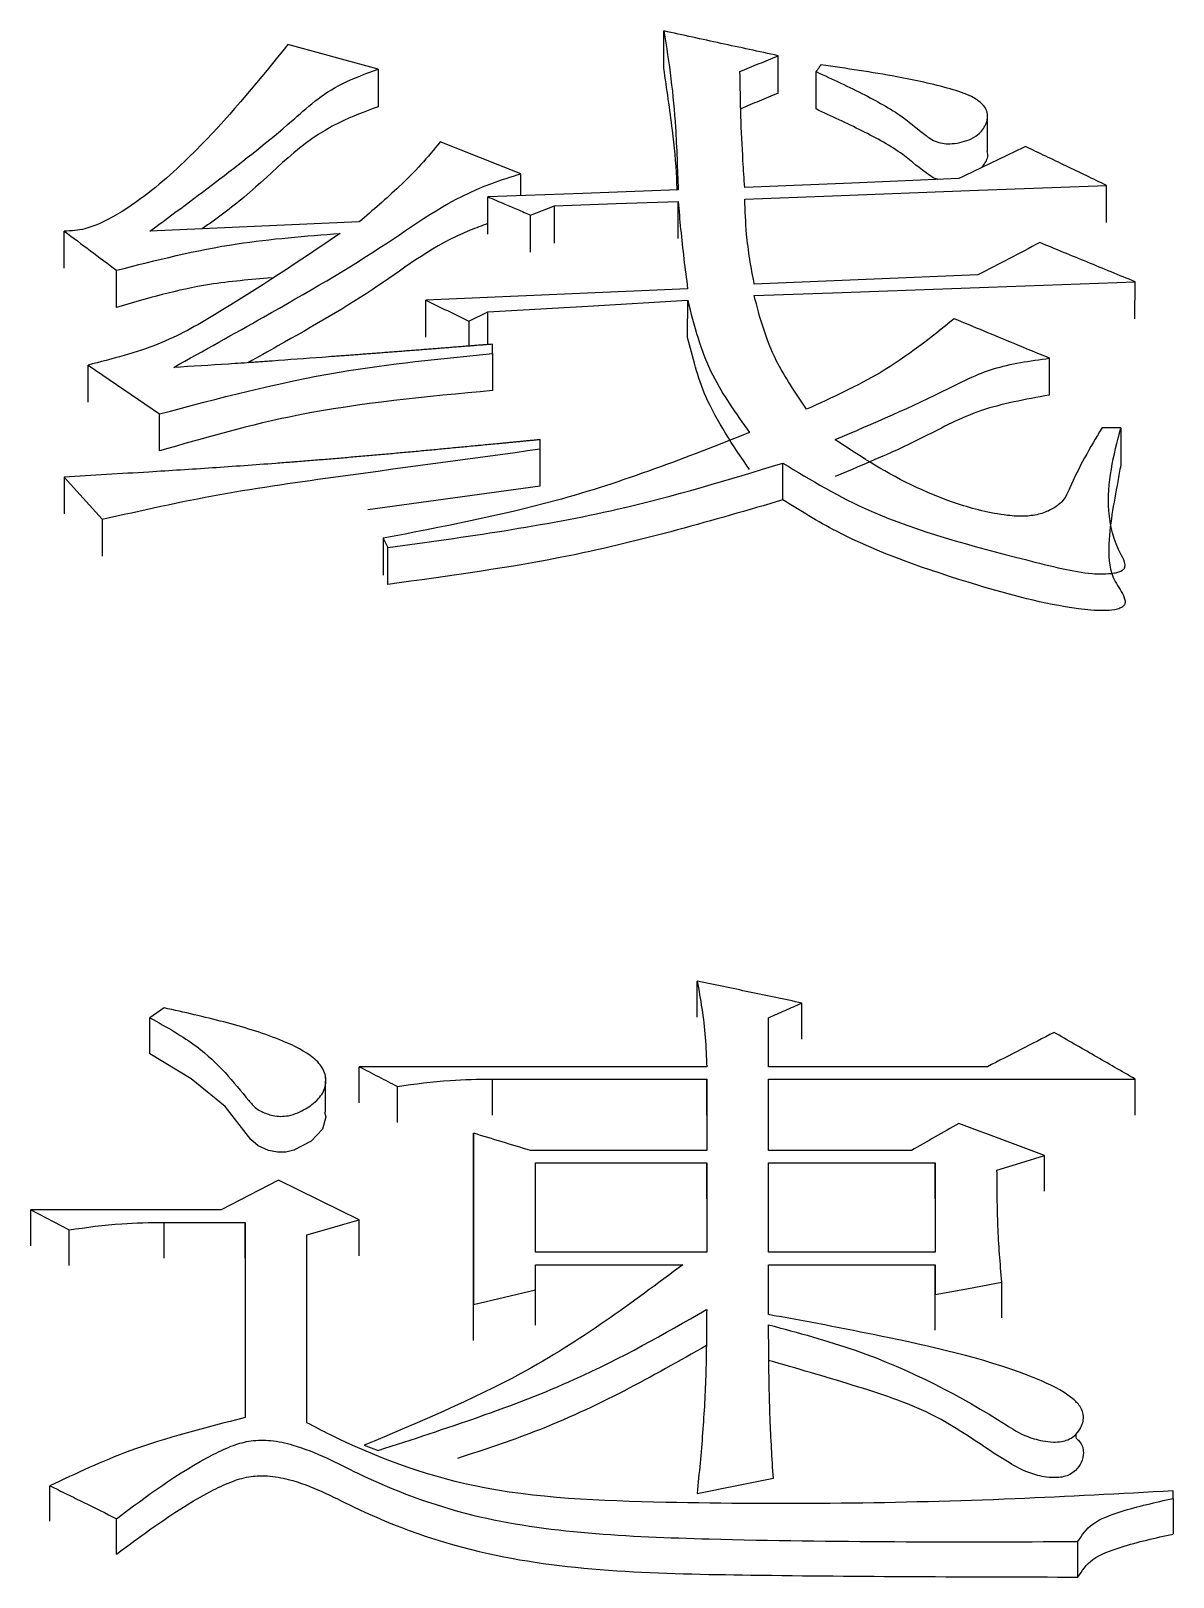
# Model space of a CAD drawing. Header units: millimetres. Extents: x 1953 to 4389, y 564 to 2287.
# Drawn here: x 2469.816 to 2472.412, y 2094.095 to 2097.611 of the extents above; entities that cross this region are included whole.
import ezdxf

# ---------------------------------------------------------------- set-up
doc = ezdxf.new("R2010")
doc.units = ezdxf.units.MM

msp = doc.modelspace()

# ---------------------------------------------------------------- linework, layer by layer
at = {"color": 7, "linetype": 'Continuous', "lineweight": 25}
for p, q in [((2471.2542, 2097.5255), (2471.2542, 2097.6106)), ((2470.6047, 2097.5235), (2470.3997, 2097.5799)), ((2471.5138, 2097.4691), (2471.5138, 2097.5542)), ((2470.6047, 2097.5235), (2470.6047, 2097.4384)), ((2471.6004, 2097.4331), (2471.6004, 2097.5181)), ((2471.9901, 2097.3366), (2471.9901, 2097.422)), ((2470.9293, 2097.2857), (2470.7458, 2097.3581)), ((2470.9293, 2097.2362), (2470.9293, 2097.2857)), ((2472.2602, 2097.1748), (2472.2602, 2097.2595)), ((2470.854, 2097.1488), (2470.854, 2097.2335)), ((2471.2867, 2097.1384), (2471.2867, 2097.2231)), ((2470.9514, 2097.1072), (2470.9514, 2097.1918)), ((2471.0054, 2097.128), (2471.0054, 2097.2127)), ((2469.8913, 2097.0708), (2469.8913, 2097.1553)), ((2470.5619, 2097.1762), (2470.0862, 2097.1553)), ((2470.0103, 2096.9819), (2470.0103, 2097.0664)), ((2472.3251, 2096.9558), (2472.3252, 2097.0402)), ((2470.7134, 2096.9139), (2470.7134, 2096.9982)), ((2471.3083, 2096.9139), (2471.3084, 2096.9982)), ((2470.8107, 2096.9509), (2470.854, 2096.9719)), ((2470.8107, 2096.9509), (2470.8107, 2096.8939)), ((2470.854, 2096.8974), (2470.854, 2096.9719)), ((2470.8648, 2096.8771), (2470.8648, 2096.8982)), ((2470.8648, 2096.8771), (2470.8648, 2096.7929)), ((2469.9453, 2096.8507), (2470.1076, 2096.7396)), ((2472.1305, 2096.7823), (2472.1305, 2096.8665)), ((2470.1076, 2096.6555), (2470.1076, 2096.7396)), ((2472.2927, 2096.7077), (2472.2496, 2096.7077)), ((2472.2927, 2096.7077), (2472.2927, 2096.6238)), ((2470.973, 2096.6599), (2470.973, 2096.6812)), ((2470.973, 2096.576), (2470.973, 2096.66)), ((2471.5246, 2096.5441), (2471.5246, 2096.628)), ((2469.8913, 2096.596), (2469.8913, 2096.5122)), ((2469.8913, 2096.596), (2469.9774, 2096.5002)), ((2470.581, 2096.5227), (2470.973, 2096.576)), ((2469.9774, 2096.5002), (2469.9774, 2096.4166)), ((2470.616, 2096.457), (2470.6268, 2096.4356)), ((2470.616, 2096.457), (2470.616, 2096.3733)), ((2470.6268, 2096.352), (2470.6268, 2096.4356)), ((2471.33, 2095.3679), (2471.33, 2095.45)), ((2471.568, 2095.318), (2471.568, 2095.4)), ((2470.1184, 2095.3889), (2470.086, 2095.3667)), ((2470.086, 2095.2844), (2470.086, 2095.3666)), ((2471.4922, 2095.2551), (2471.4922, 2095.3666)), ((2471.3516, 2095.2551), (2470.5619, 2095.2551)), ((2470.5619, 2095.1733), (2470.5619, 2095.2551)), ((2471.9898, 2095.2551), (2471.4922, 2095.2551)), ((2470.4853, 2095.2283), (2470.4853, 2095.2343)), ((2470.4853, 2095.1521), (2470.4853, 2095.2223)), ((2470.8648, 2095.2272), (2471.3516, 2095.2272)), ((2470.8648, 2095.1451), (2470.8648, 2095.2272)), ((2471.3516, 2095.2272), (2471.3516, 2095.0646)), ((2471.3516, 2095.1454), (2471.3516, 2095.2272)), ((2471.4922, 2095.2272), (2472.3252, 2095.2272)), ((2471.4922, 2095.0646), (2471.4922, 2095.2272)), ((2472.3252, 2095.1454), (2472.3252, 2095.2272)), ((2470.6485, 2095.1287), (2470.6485, 2095.2104)), ((2470.8216, 2095.1039), (2470.8216, 2094.7142)), ((2470.8216, 2095.0224), (2470.8216, 2095.1039)), ((2471.3516, 2095.0646), (2470.9514, 2095.0646)), ((2471.8168, 2095.0646), (2471.4922, 2095.0646)), ((2472.1196, 2094.9719), (2472.1196, 2095.0534)), ((2470.8216, 2094.6327), (2470.8216, 2095.022)), ((2470.9622, 2095.0365), (2471.3516, 2095.0365)), ((2470.9622, 2094.8333), (2470.9622, 2095.0365)), ((2471.3516, 2095.0365), (2471.3516, 2094.8333)), ((2471.3516, 2094.955), (2471.3516, 2095.0365)), ((2471.4922, 2095.0365), (2471.8708, 2095.0365)), ((2471.4922, 2094.8333), (2471.4922, 2095.0365)), ((2471.8708, 2095.0365), (2471.8708, 2094.8333)), ((2471.8708, 2094.955), (2471.8708, 2095.0365)), ((2470.3781, 2094.9971), (2470.2483, 2094.9294)), ((2470.562, 2094.9068), (2470.3781, 2094.9971)), ((2469.8156, 2094.9294), (2469.9021, 2094.8842)), ((2470.2483, 2094.9294), (2469.8156, 2094.9294)), ((2470.1184, 2094.9012), (2470.3023, 2094.9012)), ((2470.1184, 2094.8199), (2470.1184, 2094.9012)), ((2470.3023, 2094.9012), (2470.3023, 2094.4574)), ((2470.3023, 2094.8199), (2470.3023, 2094.9012)), ((2470.562, 2094.8255), (2470.562, 2094.9068)), ((2469.9021, 2094.803), (2469.9021, 2094.8842)), ((2470.443, 2094.4458), (2470.443, 2094.8729)), ((2471.3516, 2094.8333), (2470.9622, 2094.8333)), ((2471.8708, 2094.8333), (2471.4922, 2094.8333)), ((2470.3023, 2094.8195), (2470.3023, 2094.4573)), ((2470.9622, 2094.805), (2471.2974, 2094.805)), ((2470.9622, 2094.7482), (2470.9622, 2094.805)), ((2471.4922, 2094.805), (2471.8708, 2094.805)), ((2471.4922, 2094.6914), (2471.4922, 2094.805)), ((2471.8708, 2094.805), (2471.8708, 2094.7369)), ((2471.8708, 2094.7238), (2471.8708, 2094.805)), ((2472.0223, 2094.6842), (2472.0223, 2094.7653)), ((2470.9622, 2094.6672), (2470.9622, 2094.7482)), ((2471.8708, 2094.6558), (2471.8708, 2094.7369)), ((2470.8216, 2094.6332), (2470.8216, 2094.7142)), ((2472.1917, 2094.4912), (2472.1917, 2094.4934)), ((2472.1916, 2094.4122), (2472.1916, 2094.4214)), ((2469.8588, 2094.2219), (2469.8588, 2094.3023)), ((2472.4117, 2094.2735), (2472.4117, 2094.2907)), ((2472.4117, 2094.2735), (2472.4117, 2094.1931)), ((2472.1954, 2094.0947), (2472.1954, 2094.1754))]:
    msp.add_line(p, q, dxfattribs=at)
at = {"color": 7, "linetype": 'Continuous', "lineweight": 25, "flags": 128}
for points in [[(2471.9249, 2097.2751), (2471.6815, 2097.2647), (2471.4381, 2097.2543)], [(2471.4381, 2097.2283), (2471.6376, 2097.2359), (2471.9489, 2097.2477), (2472.2602, 2097.2595)], [(2471.2867, 2097.2491), (2471.0703, 2097.2413), (2470.854, 2097.2335)], [(2471.0054, 2097.2127), (2471.1461, 2097.2179), (2471.2867, 2097.2231)], [(2470.9514, 2097.1918), (2470.9784, 2097.2022), (2471.0054, 2097.2127)], [(2471.9682, 2097.0559), (2471.714, 2097.0454), (2471.4598, 2097.0349)], [(2471.3083, 2097.0244), (2471.0108, 2097.0113), (2470.7134, 2096.9982)], [(2471.4598, 2097.0087), (2471.6593, 2097.016), (2471.9922, 2097.0281), (2472.3252, 2097.0402)], [(2470.854, 2096.9719), (2471.0812, 2096.9851), (2471.3083, 2096.9982)], [(2469.9453, 2096.7666), (2469.9453, 2096.7878), (2469.9453, 2096.8091), (2469.9453, 2096.8507)], [(2470.4829, 2095.1515), (2470.4862, 2095.1413), (2470.4784, 2095.113), (2470.4524, 2095.0859), (2470.413, 2095.0651), (2470.3952, 2095.061), (2470.3759, 2095.0608), (2470.3558, 2095.065), (2470.3324, 2095.0756), (2470.3155, 2095.09), (2470.2573, 2095.1649), (2470.1799, 2095.2274), (2470.086, 2095.2844), (2470.086, 2095.2844)], [(2472.0115, 2095.0196), (2472.0656, 2095.0365), (2472.1196, 2095.0534)], [(2469.8156, 2094.8481), (2469.8156, 2094.8682), (2469.8156, 2094.8886), (2469.8156, 2094.9294)], [(2470.443, 2094.8729), (2470.4878, 2094.8857), (2470.5249, 2094.8963), (2470.562, 2094.9068)], [(2471.8708, 2094.7369), (2471.9466, 2094.7511), (2472.0223, 2094.7653)], [(2470.8216, 2094.7142), (2470.8919, 2094.7312), (2470.9622, 2094.7482)], [(2470.5728, 2094.3943), (2470.589, 2094.3885), (2470.6052, 2094.3828)], [(2471.33, 2094.285), (2471.4165, 2094.3023), (2471.5031, 2094.3195)], [(2470.0103, 2094.1466), (2470.0103, 2094.167), (2470.0103, 2094.1874), (2470.0103, 2094.2274)]]:
    msp.add_lwpolyline(points, dxfattribs=at)
at = {"color": 7, "linetype": 'Continuous', "lineweight": 25}
for points, knots in [([(2471.2542, 2097.6106), (2471.26, 2097.5743), (2471.2716, 2097.5015), (2471.2824, 2097.381), (2471.2851, 2097.2966), (2471.2867, 2097.2491)], [0, 0, 0, 0, 0.304303, 0.608646, 1, 1, 1, 1]), ([(2471.5138, 2097.5542), (2471.4706, 2097.5636), (2471.384, 2097.5824), (2471.2975, 2097.6012), (2471.2542, 2097.6106)], [0, 0, 0, 0, 0.5, 1, 1, 1, 1]), ([(2470.3997, 2097.5799), (2470.3369, 2097.5023), (2470.2412, 2097.3839), (2470.0992, 2097.2509), (2470.0079, 2097.1881), (2469.9513, 2097.1632), (2469.9156, 2097.1558), (2469.8995, 2097.1555), (2469.8913, 2097.1553)], [0, 0, 0, 0, 0.493284, 0.752435, 0.883694, 0.950802, 0.974829, 1, 1, 1, 1]), ([(2471.4273, 2097.5182), (2471.4417, 2097.5242), (2471.4706, 2097.5362), (2471.4994, 2097.5482), (2471.5138, 2097.5542)], [0, 0, 0, 0, 0.4999992, 1, 1, 1, 1]), ([(2470.0862, 2097.1553), (2470.1394, 2097.1948), (2470.2504, 2097.2772), (2470.3931, 2097.3891), (2470.4931, 2097.4831), (2470.5767, 2097.5133), (2470.6047, 2097.5235)], [0, 0, 0, 0, 0.31366, 0.654046, 0.883874, 1, 1, 1, 1]), ([(2471.2843, 2097.249), (2471.2841, 2097.2577), (2471.283, 2097.3033), (2471.2733, 2097.3957), (2471.2611, 2097.4788), (2471.2542, 2097.5255)], [0, 0, 0, 0, 0.093559, 0.490827, 1, 1, 1, 1]), ([(2471.4381, 2097.2543), (2471.4367, 2097.2747), (2471.4331, 2097.329), (2471.4288, 2097.417), (2471.4278, 2097.4844), (2471.4273, 2097.5182)], [0, 0, 0, 0, 0.230465, 0.615194, 1, 1, 1, 1]), ([(2471.6004, 2097.5181), (2471.6377, 2097.5008), (2471.7087, 2097.4677), (2471.7944, 2097.4202), (2471.8382, 2097.3808), (2471.8673, 2097.3598), (2471.8914, 2097.3539), (2471.9116, 2097.3539), (2471.9331, 2097.3576), (2471.9552, 2097.3654), (2471.9758, 2097.3797), (2471.989, 2097.4008), (2471.9927, 2097.4247), (2471.9783, 2097.4458), (2471.9506, 2097.4649), (2471.8842, 2097.4859), (2471.7698, 2097.5106), (2471.6691, 2097.5252), (2471.6112, 2097.5336)], [0, 0, 0, 0, 0.140265, 0.267253, 0.34565, 0.385196, 0.401729, 0.418248, 0.440927, 0.464428, 0.491888, 0.53456, 0.581082, 0.616632, 0.65201, 0.706896, 0.831302, 1, 1, 1, 1]), ([(2471.6112, 2097.5336), (2471.6103, 2097.5323), (2471.608, 2097.529), (2471.6044, 2097.5239), (2471.6017, 2097.5201), (2471.6004, 2097.5181)], [0, 0, 0, 0, 0.25891, 0.629455, 1, 1, 1, 1]), ([(2471.5138, 2097.4691), (2471.4994, 2097.4631), (2471.4712, 2097.4513), (2471.4429, 2097.4396), (2471.4291, 2097.4338)], [0, 0, 0, 0, 0.5102864, 1, 1, 1, 1]), ([(2470.6047, 2097.4384), (2470.5747, 2097.427), (2470.439, 2097.3755), (2470.3474, 2097.263), (2470.2378, 2097.1842), (2470.2049, 2097.1605)], [0, 0, 0, 0, 0.166282, 0.749893, 1, 1, 1, 1]), ([(2471.8769, 2097.273), (2471.8767, 2097.2731), (2471.869, 2097.2748), (2471.8395, 2097.2939), (2471.7963, 2097.335), (2471.7048, 2097.3846), (2471.6353, 2097.4168), (2471.6003, 2097.4331)], [0, 0, 0, 0, 0.002101, 0.06025, 0.324417, 0.659916, 1, 1, 1, 1]), ([(2470.7458, 2097.3581), (2470.7316, 2097.3409), (2470.7032, 2097.3065), (2470.6424, 2097.2456), (2470.5928, 2097.2029), (2470.5619, 2097.1762)], [0, 0, 0, 0, 0.273067, 0.546131, 1, 1, 1, 1]), ([(2472.0764, 2097.3477), (2472.0511, 2097.3356), (2472.0006, 2097.3114), (2471.9501, 2097.2872), (2471.9249, 2097.2751)], [0, 0, 0, 0, 0.499998, 1, 1, 1, 1]), ([(2471.9887, 2097.3365), (2471.9894, 2097.3324), (2471.9916, 2097.3198), (2471.9824, 2097.3078), (2471.9762, 2097.2997)], [0, 0, 0, 0, 0.322685, 1, 1, 1, 1]), ([(2472.2602, 2097.2595), (2472.2296, 2097.2742), (2472.1683, 2097.3037), (2472.107, 2097.333), (2472.0764, 2097.3477)], [0, 0, 0, 0, 0.5, 1, 1, 1, 1]), ([(2470.14, 2096.8455), (2470.2083, 2096.8836), (2470.3746, 2096.9764), (2470.6149, 2097.1147), (2470.7837, 2097.2408), (2470.9068, 2097.2787), (2470.9293, 2097.2857)], [0, 0, 0, 0, 0.257956, 0.627877, 0.931924, 1, 1, 1, 1]), ([(2470.854, 2097.2335), (2470.867, 2097.2279), (2470.8897, 2097.2182), (2470.9222, 2097.2043), (2470.9416, 2097.196), (2470.9514, 2097.1918)], [0, 0, 0, 0, 0.400146, 0.700073, 1, 1, 1, 1]), ([(2471.2867, 2097.2231), (2471.2885, 2097.2019), (2471.2923, 2097.1583), (2471.2995, 2097.0921), (2471.3054, 2097.047), (2471.3083, 2097.0244)], [0, 0, 0, 0, 0.320034, 0.659996, 1, 1, 1, 1]), ([(2471.4598, 2097.0349), (2471.4562, 2097.0539), (2471.4491, 2097.0918), (2471.4406, 2097.1563), (2471.4391, 2097.2017), (2471.4381, 2097.2283)], [0, 0, 0, 0, 0.293913, 0.587864, 1, 1, 1, 1]), ([(2469.8913, 2097.1553), (2469.9111, 2097.1405), (2469.9508, 2097.1109), (2469.9904, 2097.0812), (2470.0103, 2097.0664)], [0, 0, 0, 0, 0.500003, 1, 1, 1, 1]), ([(2470.854, 2097.1724), (2470.8405, 2097.1675), (2470.7397, 2097.1307), (2470.6053, 2097.0237), (2470.4332, 2096.9258), (2470.3316, 2096.8688), (2470.3089, 2096.8561)], [0, 0, 0, 0, 0.06105, 0.454035, 0.878148, 1, 1, 1, 1]), ([(2470.5187, 2097.1501), (2470.4258, 2097.0877), (2470.296, 2097.0005), (2470.1098, 2096.893), (2470.0005, 2096.8649), (2469.9453, 2096.8507)], [0, 0, 0, 0, 0.555127, 0.77558, 1, 1, 1, 1]), ([(2470.0103, 2097.0664), (2470.1002, 2097.0893), (2470.2622, 2097.1306), (2470.4396, 2097.1441), (2470.5187, 2097.1501)], [0, 0, 0, 0, 0.55469, 1, 1, 1, 1]), ([(2472.1088, 2097.1292), (2472.0854, 2097.117), (2472.0385, 2097.0926), (2471.9916, 2097.0681), (2471.9682, 2097.0559)], [0, 0, 0, 0, 0.499998, 1, 1, 1, 1]), ([(2472.3252, 2097.0402), (2472.2891, 2097.055), (2472.217, 2097.0847), (2472.1449, 2097.1143), (2472.1088, 2097.1292)], [0, 0, 0, 0, 0.5, 1, 1, 1, 1]), ([(2470.3623, 2097.0489), (2470.3148, 2097.045), (2470.1901, 2097.0347), (2470.079, 2097.0021), (2470.0103, 2096.9819)], [0, 0, 0, 0, 0.381272, 1, 1, 1, 1]), ([(2470.7134, 2096.9982), (2470.7296, 2096.9903), (2470.7621, 2096.9746), (2470.7945, 2096.9588), (2470.8107, 2096.9509)], [0, 0, 0, 0, 0.499999, 1, 1, 1, 1]), ([(2471.3084, 2096.9982), (2471.3229, 2096.9407), (2471.3491, 2096.8379), (2471.4184, 2096.7402), (2471.449, 2096.6971)], [0, 0, 0, 0, 0.558486, 1, 1, 1, 1]), ([(2471.5788, 2096.7502), (2471.5538, 2096.787), (2471.5128, 2096.8474), (2471.4787, 2096.9346), (2471.4661, 2096.984), (2471.4598, 2097.0087)], [0, 0, 0, 0, 0.438459, 0.718604, 1, 1, 1, 1]), ([(2471.914, 2096.9561), (2471.8616, 2096.9135), (2471.7671, 2096.8367), (2471.6368, 2096.7768), (2471.5788, 2096.7502)], [0, 0, 0, 0, 0.554889, 1, 1, 1, 1]), ([(2472.1305, 2096.8665), (2472.1038, 2096.8776), (2472.0544, 2096.8981), (2471.9822, 2096.9279), (2471.9368, 2096.9467), (2471.9141, 2096.9561)], [0, 0, 0, 0, 0.36988, 0.68494, 1, 1, 1, 1]), ([(2471.449, 2096.6131), (2471.4115, 2096.6681), (2471.3448, 2096.7662), (2471.3195, 2096.8688), (2471.3083, 2096.9138)], [0, 0, 0, 0, 0.561177, 1, 1, 1, 1]), ([(2470.1076, 2096.7396), (2470.2416, 2096.7752), (2470.483, 2096.8394), (2470.7472, 2096.8655), (2470.8648, 2096.8771)], [0, 0, 0, 0, 0.554954, 1, 1, 1, 1]), ([(2470.8648, 2096.8982), (2470.8625, 2096.898), (2470.8577, 2096.8976), (2470.8506, 2096.8971), (2470.8447, 2096.8966), (2470.8388, 2096.8961), (2470.8329, 2096.8957), (2470.827, 2096.8952), (2470.8211, 2096.8947), (2470.8163, 2096.8944), (2470.808, 2096.8937), (2470.7998, 2096.893), (2470.7879, 2096.8921), (2470.7785, 2096.8914), (2470.7666, 2096.8904), (2470.7572, 2096.8897), (2470.7453, 2096.8887), (2470.7335, 2096.8878), (2470.7217, 2096.8869), (2470.7098, 2096.886), (2470.698, 2096.885), (2470.6862, 2096.8841), (2470.6743, 2096.8832), (2470.6649, 2096.8825), (2470.653, 2096.8815), (2470.6436, 2096.8808), (2470.6317, 2096.8799), (2470.6199, 2096.879), (2470.6081, 2096.8781), (2470.5962, 2096.8772), (2470.5868, 2096.8765), (2470.5749, 2096.8756), (2470.5631, 2096.8747), (2470.5512, 2096.8738), (2470.5394, 2096.8729), (2470.5299, 2096.8722), (2470.5181, 2096.8713), (2470.5015, 2096.8701), (2470.4493, 2096.8663), (2470.3972, 2096.8624), (2470.3498, 2096.859), (2470.3356, 2096.8579), (2470.3072, 2096.8559), (2470.242, 2096.8516), (2470.1815, 2096.8479), (2470.14, 2096.8454)], [0, 0, 0, 0, 0.009808, 0.019616, 0.029425, 0.034329, 0.044137, 0.053945, 0.058849, 0.068658, 0.073562, 0.093178, 0.102986, 0.122603, 0.132411, 0.152028, 0.161836, 0.181452, 0.201069, 0.210877, 0.230494, 0.25011, 0.259918, 0.279535, 0.289343, 0.308959, 0.318768, 0.338384, 0.358001, 0.367809, 0.387425, 0.397234, 0.41685, 0.436466, 0.446275, 0.465891, 0.475699, 0.495316, 0.534549, 0.691481, 0.711097, 0.730714, 0.75033, 0.828797, 1, 1, 1, 1]), ([(2471.6437, 2096.6812), (2471.7309, 2096.7185), (2471.8523, 2096.7706), (2471.9988, 2096.8478), (2472.0863, 2096.8602), (2472.1305, 2096.8665)], [0, 0, 0, 0, 0.557182, 0.776269, 1, 1, 1, 1]), ([(2470.8648, 2096.7929), (2470.7145, 2096.7788), (2470.4485, 2096.754), (2470.2109, 2096.6853), (2470.1076, 2096.6555)], [0, 0, 0, 0, 0.565289, 1, 1, 1, 1]), ([(2472.1304, 2096.7823), (2472.0759, 2096.7725), (2471.9676, 2096.7532), (2471.826, 2096.6739), (2471.7129, 2096.6263), (2471.6437, 2096.5972)], [0, 0, 0, 0, 0.282471, 0.561267, 1, 1, 1, 1]), ([(2471.449, 2096.6971), (2471.3059, 2096.6409), (2471.0484, 2096.5398), (2470.749, 2096.4825), (2470.616, 2096.457)], [0, 0, 0, 0, 0.555779, 1, 1, 1, 1]), ([(2471.5246, 2096.628), (2471.5883, 2096.5894), (2471.7427, 2096.4958), (2471.9825, 2096.4319), (2472.1536, 2096.3887), (2472.2129, 2096.377), (2472.2529, 2096.3756), (2472.2736, 2096.3767), (2472.2889, 2096.3801), (2472.2973, 2096.384), (2472.3022, 2096.3899), (2472.3037, 2096.402), (2472.2787, 2096.4444), (2472.2524, 2096.5489), (2472.2768, 2096.6451), (2472.2927, 2096.7077)], [0, 0, 0, 0, 0.18643, 0.452553, 0.51374, 0.559549, 0.574941, 0.592678, 0.599953, 0.607307, 0.613653, 0.622621, 0.650043, 0.772099, 1, 1, 1, 1]), ([(2472.2497, 2096.7076), (2472.2232, 2096.6627), (2472.1918, 2096.6094), (2472.1663, 2096.5455), (2472.1422, 2096.5247), (2472.1108, 2096.5114), (2472.0745, 2096.5056), (2472.0076, 2096.5104), (2471.8765, 2096.5447), (2471.7513, 2096.6097), (2471.6697, 2096.6639), (2471.6437, 2096.6811)], [0, 0, 0, 0, 0.266852, 0.315952, 0.365722, 0.40082, 0.436128, 0.478331, 0.60435, 0.873952, 1, 1, 1, 1]), ([(2470.973, 2096.6812), (2470.97, 2096.6809), (2470.964, 2096.6803), (2470.9551, 2096.6794), (2470.9461, 2096.6786), (2470.9372, 2096.6777), (2470.9283, 2096.6768), (2470.9193, 2096.6759), (2470.9104, 2096.6751), (2470.9014, 2096.6742), (2470.8925, 2096.6733), (2470.8835, 2096.6725), (2470.8716, 2096.6713), (2470.8567, 2096.6699), (2470.8417, 2096.6685), (2470.8268, 2096.667), (2470.8119, 2096.6656), (2470.794, 2096.6639), (2470.7761, 2096.6622), (2470.7582, 2096.6605), (2470.7403, 2096.6588), (2470.7223, 2096.6571), (2470.6985, 2096.6549), (2470.6686, 2096.6521), (2470.6387, 2096.6494), (2470.6148, 2096.6473), (2470.5968, 2096.6457), (2470.5789, 2096.6441), (2470.5609, 2096.6425), (2470.543, 2096.641), (2470.525, 2096.6394), (2470.5071, 2096.6379), (2470.4891, 2096.6364), (2470.4711, 2096.6349), (2470.4531, 2096.6335), (2470.4352, 2096.632), (2470.4202, 2096.6308), (2470.3992, 2096.6292), (2470.3362, 2096.6243), (2470.228, 2096.6167), (2470.0676, 2096.6064), (2469.9554, 2096.5998), (2469.8913, 2096.596)], [0, 0, 0, 0, 0.008314, 0.016628, 0.024942, 0.033256, 0.04157, 0.049884, 0.058198, 0.066512, 0.074827, 0.083141, 0.091455, 0.108083, 0.124711, 0.133025, 0.149653, 0.166281, 0.182909, 0.199537, 0.216166, 0.232794, 0.249422, 0.282678, 0.315934, 0.332562, 0.349191, 0.365819, 0.382447, 0.399075, 0.415703, 0.432331, 0.448959, 0.465587, 0.482216, 0.498844, 0.515472, 0.523786, 0.557042, 0.690072, 0.823098, 1, 1, 1, 1]), ([(2469.9774, 2096.5002), (2470.066, 2096.5202), (2470.2424, 2096.5599), (2470.5787, 2096.6065), (2470.8218, 2096.6395), (2470.973, 2096.66)], [0, 0, 0, 0, 0.276136, 0.550092, 1, 1, 1, 1]), ([(2470.6268, 2096.4356), (2470.8041, 2096.4602), (2471.1186, 2096.5039), (2471.4012, 2096.5903), (2471.5246, 2096.628)], [0, 0, 0, 0, 0.563398, 1, 1, 1, 1]), ([(2472.2927, 2096.6237), (2472.2905, 2096.6111), (2472.2797, 2096.5484), (2472.2614, 2096.4606), (2472.268, 2096.3699), (2472.2986, 2096.3313), (2472.3032, 2096.3132), (2472.302, 2096.306), (2472.2976, 2096.3009), (2472.29, 2096.2969), (2472.2753, 2096.2933), (2472.243, 2096.2913), (2472.1331, 2096.3029), (2471.9233, 2096.3604), (2471.6898, 2096.4416), (2471.564, 2096.5196), (2471.5246, 2096.5441)], [0, 0, 0, 0, 0.0457855, 0.2289518, 0.3212203, 0.3670047, 0.3784, 0.3867044, 0.3924947, 0.3982997, 0.4069477, 0.4237008, 0.461575, 0.6250761, 0.8827095, 1, 1, 1, 1]), ([(2471.5246, 2096.5441), (2471.3657, 2096.4976), (2471.0802, 2096.414), (2470.7661, 2096.371), (2470.6268, 2096.3519)], [0, 0, 0, 0, 0.5564902, 1, 1, 1, 1]), ([(2471.33, 2095.45), (2471.3337, 2095.4292), (2471.3413, 2095.3866), (2471.3495, 2095.3216), (2471.3509, 2095.2773), (2471.3516, 2095.2551)], [0, 0, 0, 0, 0.321619, 0.660532, 1, 1, 1, 1]), ([(2471.568, 2095.4), (2471.5283, 2095.4084), (2471.449, 2095.425), (2471.3696, 2095.4417), (2471.33, 2095.45)], [0, 0, 0, 0, 0.499999, 1, 1, 1, 1]), ([(2471.4922, 2095.3666), (2471.5049, 2095.3722), (2471.5301, 2095.3833), (2471.5553, 2095.3945), (2471.568, 2095.4)], [0, 0, 0, 0, 0.500001, 1, 1, 1, 1]), ([(2470.086, 2095.3666), (2470.1235, 2095.3456), (2470.2197, 2095.2916), (2470.2806, 2095.2147), (2470.3234, 2095.1628), (2470.3426, 2095.1514), (2470.3613, 2095.1445), (2470.383, 2095.1417), (2470.4031, 2095.1436), (2470.4289, 2095.1522), (2470.4571, 2095.1696), (2470.482, 2095.1953), (2470.489, 2095.2261), (2470.4791, 2095.2562), (2470.4433, 2095.2888), (2470.3683, 2095.3242), (2470.2544, 2095.3586), (2470.1641, 2095.3788), (2470.1184, 2095.3889)], [0, 0, 0, 0, 0.132576, 0.339199, 0.368942, 0.383766, 0.408891, 0.423884, 0.438973, 0.459319, 0.498147, 0.542368, 0.587069, 0.63299, 0.675109, 0.75468, 0.876186, 1, 1, 1, 1]), ([(2472.1413, 2095.3332), (2472.116, 2095.3202), (2472.0656, 2095.2942), (2472.0151, 2095.2681), (2471.9898, 2095.2551)], [0, 0, 0, 0, 0.499999, 1, 1, 1, 1]), ([(2472.3252, 2095.2272), (2472.2945, 2095.2449), (2472.2332, 2095.2803), (2472.1719, 2095.3156), (2472.1413, 2095.3332)], [0, 0, 0, 0, 0.5, 1, 1, 1, 1]), ([(2470.5619, 2095.2551), (2470.5764, 2095.2477), (2470.6052, 2095.2328), (2470.6341, 2095.2179), (2470.6485, 2095.2104)], [0, 0, 0, 0, 0.5, 1, 1, 1, 1]), ([(2470.6485, 2095.2104), (2470.6882, 2095.216), (2470.7594, 2095.2259), (2470.8325, 2095.2268), (2470.8648, 2095.2272)], [0, 0, 0, 0, 0.558835, 1, 1, 1, 1]), ([(2471.9249, 2095.1264), (2471.9069, 2095.1161), (2471.8708, 2095.0955), (2471.8348, 2095.0749), (2471.8168, 2095.0646)], [0, 0, 0, 0, 0.499998, 1, 1, 1, 1]), ([(2472.1196, 2095.0534), (2472.0872, 2095.0655), (2472.0223, 2095.0899), (2471.9574, 2095.1142), (2471.9249, 2095.1264)], [0, 0, 0, 0, 0.499999, 1, 1, 1, 1]), ([(2472.0223, 2094.7653), (2472.0188, 2094.8078), (2472.0137, 2094.8715), (2472.012, 2094.9563), (2472.0116, 2094.9985), (2472.0115, 2095.0196)], [0, 0, 0, 0, 0.500395, 0.7501856, 1, 1, 1, 1]), ([(2469.9021, 2094.8842), (2469.9419, 2094.8899), (2470.013, 2094.8999), (2470.0862, 2094.9008), (2470.1184, 2094.9012)], [0, 0, 0, 0, 0.558835, 1, 1, 1, 1]), ([(2471.2974, 2094.805), (2471.1816, 2094.7183), (2470.9726, 2094.5621), (2470.696, 2094.446), (2470.5728, 2094.3943)], [0, 0, 0, 0, 0.554384, 1, 1, 1, 1]), ([(2470.6052, 2094.3828), (2470.7593, 2094.4326), (2471.0323, 2094.5209), (2471.2547, 2094.6476), (2471.3515, 2094.7028)], [0, 0, 0, 0, 0.564488, 1, 1, 1, 1]), ([(2471.3516, 2094.7028), (2471.3513, 2094.6553), (2471.3508, 2094.5622), (2471.3433, 2094.4228), (2471.3344, 2094.331), (2471.33, 2094.285)], [0, 0, 0, 0, 0.34298, 0.671401, 1, 1, 1, 1]), ([(2471.4922, 2094.6686), (2471.5592, 2094.6505), (2471.7624, 2094.5953), (2471.9449, 2094.4972), (2472.0702, 2094.4165), (2472.1093, 2094.4048), (2472.1375, 2094.4012), (2472.1575, 2094.4022), (2472.1741, 2094.4068), (2472.1898, 2094.4166), (2472.2039, 2094.4345), (2472.2105, 2094.4579), (2472.2025, 2094.4827), (2472.17, 2094.5145), (2472.0336, 2094.5795), (2471.797, 2094.6341), (2471.5887, 2094.6743), (2471.4966, 2094.6906), (2471.4922, 2094.6914)], [0, 0, 0, 0, 0.124011, 0.376469, 0.411268, 0.435219, 0.449017, 0.459493, 0.468415, 0.479424, 0.497392, 0.52431, 0.5464, 0.568413, 0.629489, 0.83774, 0.992414, 1, 1, 1, 1]), ([(2471.5031, 2094.3195), (2471.5003, 2094.3646), (2471.4954, 2094.4456), (2471.4929, 2094.5619), (2471.4925, 2094.6331), (2471.4922, 2094.6686)], [0, 0, 0, 0, 0.386127, 0.69305, 1, 1, 1, 1]), ([(2471.3515, 2094.6214), (2471.2274, 2094.5511), (2471.0542, 2094.4529), (2470.8444, 2094.3839), (2470.7849, 2094.3643)], [0, 0, 0, 0, 0.716484, 1, 1, 1, 1]), ([(2472.1904, 2094.4113), (2472.1932, 2094.4089), (2472.2046, 2094.3991), (2472.2098, 2094.379), (2472.2048, 2094.3561), (2472.1932, 2094.339), (2472.1787, 2094.3281), (2472.1639, 2094.3225), (2472.1452, 2094.3201), (2472.1179, 2094.3219), (2472.0784, 2094.3322), (2471.9904, 2094.3818), (2471.8837, 2094.4665), (2471.6821, 2094.5327), (2471.5558, 2094.569), (2471.4922, 2094.5873)], [0, 0, 0, 0, 0.015185, 0.060615, 0.099745, 0.133707, 0.153579, 0.169775, 0.185969, 0.210125, 0.251312, 0.313585, 0.574604, 0.785876, 1, 1, 1, 1]), ([(2470.3024, 2094.4573), (2470.2124, 2094.4345), (2470.053, 2094.394), (2469.9178, 2094.3301), (2469.8588, 2094.3023)], [0, 0, 0, 0, 0.564088, 1, 1, 1, 1]), ([(2472.4117, 2094.2907), (2472.292, 2094.2841), (2471.9084, 2094.263), (2471.3808, 2094.2575), (2470.8315, 2094.2782), (2470.5733, 2094.3774), (2470.4605, 2094.4364), (2470.4428, 2094.4457)], [0, 0, 0, 0, 0.175959, 0.5638, 0.778025, 0.965046, 1, 1, 1, 1]), ([(2470.0103, 2094.2274), (2470.079, 2094.2791), (2470.1595, 2094.3398), (2470.2713, 2094.3938), (2470.3156, 2094.4062), (2470.364, 2094.4067), (2470.4527, 2094.3862), (2470.586, 2094.3119), (2470.8819, 2094.1997), (2471.4601, 2094.1733), (2471.918, 2094.1746), (2472.1954, 2094.1754)], [0, 0, 0, 0, 0.138481, 0.162101, 0.180201, 0.198515, 0.22064, 0.297298, 0.425038, 0.651637, 1, 1, 1, 1]), ([(2470.0103, 2094.1466), (2470.0789, 2094.1982), (2470.1593, 2094.2586), (2470.2709, 2094.3127), (2470.3132, 2094.3246), (2470.3576, 2094.326), (2470.4437, 2094.3093), (2470.5884, 2094.229), (2470.919, 2094.1095), (2471.5035, 2094.0963), (2471.9491, 2094.0952), (2472.1954, 2094.0947)], [0, 0, 0, 0, 0.1382414, 0.1618895, 0.1801153, 0.1956973, 0.2161713, 0.2912034, 0.4400099, 0.6905646, 1, 1, 1, 1]), ([(2469.8588, 2094.3023), (2469.8717, 2094.2959), (2469.8975, 2094.2832), (2469.948, 2094.2582), (2469.9856, 2094.2396), (2470.0103, 2094.2274)], [0, 0, 0, 0, 0.255269, 0.510539, 1, 1, 1, 1]), ([(2472.1954, 2094.1754), (2472.2047, 2094.1896), (2472.2237, 2094.219), (2472.3072, 2094.2503), (2472.3719, 2094.2646), (2472.4117, 2094.2735)], [0, 0, 0, 0, 0.266463, 0.547608, 1, 1, 1, 1]), ([(2472.1954, 2094.0946), (2472.2047, 2094.1089), (2472.2238, 2094.1382), (2472.3072, 2094.1694), (2472.3719, 2094.1838), (2472.4117, 2094.1926)], [0, 0, 0, 0, 0.26632, 0.547473, 1, 1, 1, 1])]:
    msp.add_open_spline(points, degree=3, knots=knots, dxfattribs=at)
msp.add_open_spline([(2470.9514, 2095.0646), (2470.9297, 2095.0712), (2470.8865, 2095.0843), (2470.8432, 2095.0974), (2470.8216, 2095.1039)], degree=3, dxfattribs=at)

doc.saveas('drawing.dxf')
